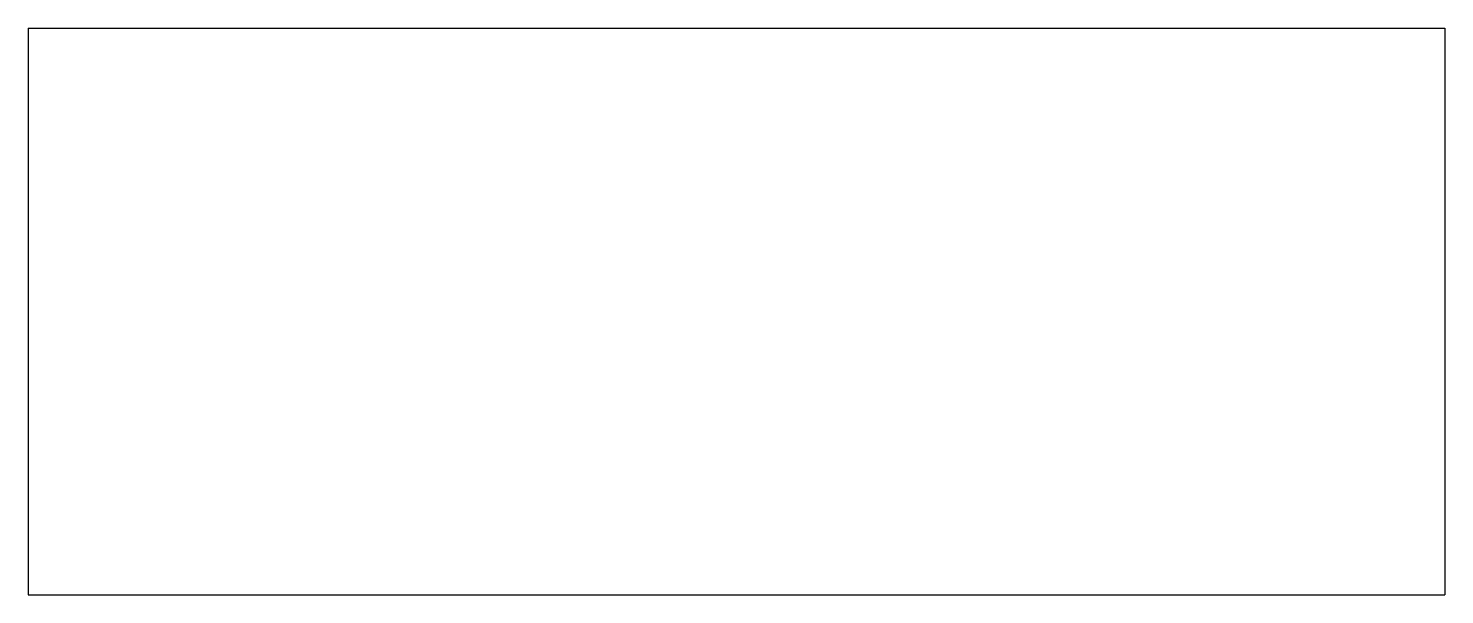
# Model space of a CAD drawing. Header units: inches. Extents: x 0 to 1.88, y 0 to 0.75.
import ezdxf

# ---------------------------------------------------------------- set-up
doc = ezdxf.new("R2010")
doc.units = ezdxf.units.IN

msp = doc.modelspace()

# ---------------------------------------------------------------- linework, layer by layer
for p, q in [((0, 0.75), (1.875, 0.75)), ((0, 0.75), (0, 0)), ((1.875, 0.75), (1.875, 0)), ((0, 0), (1.875, 0))]:
    msp.add_line(p, q)

doc.saveas('drawing.dxf')
